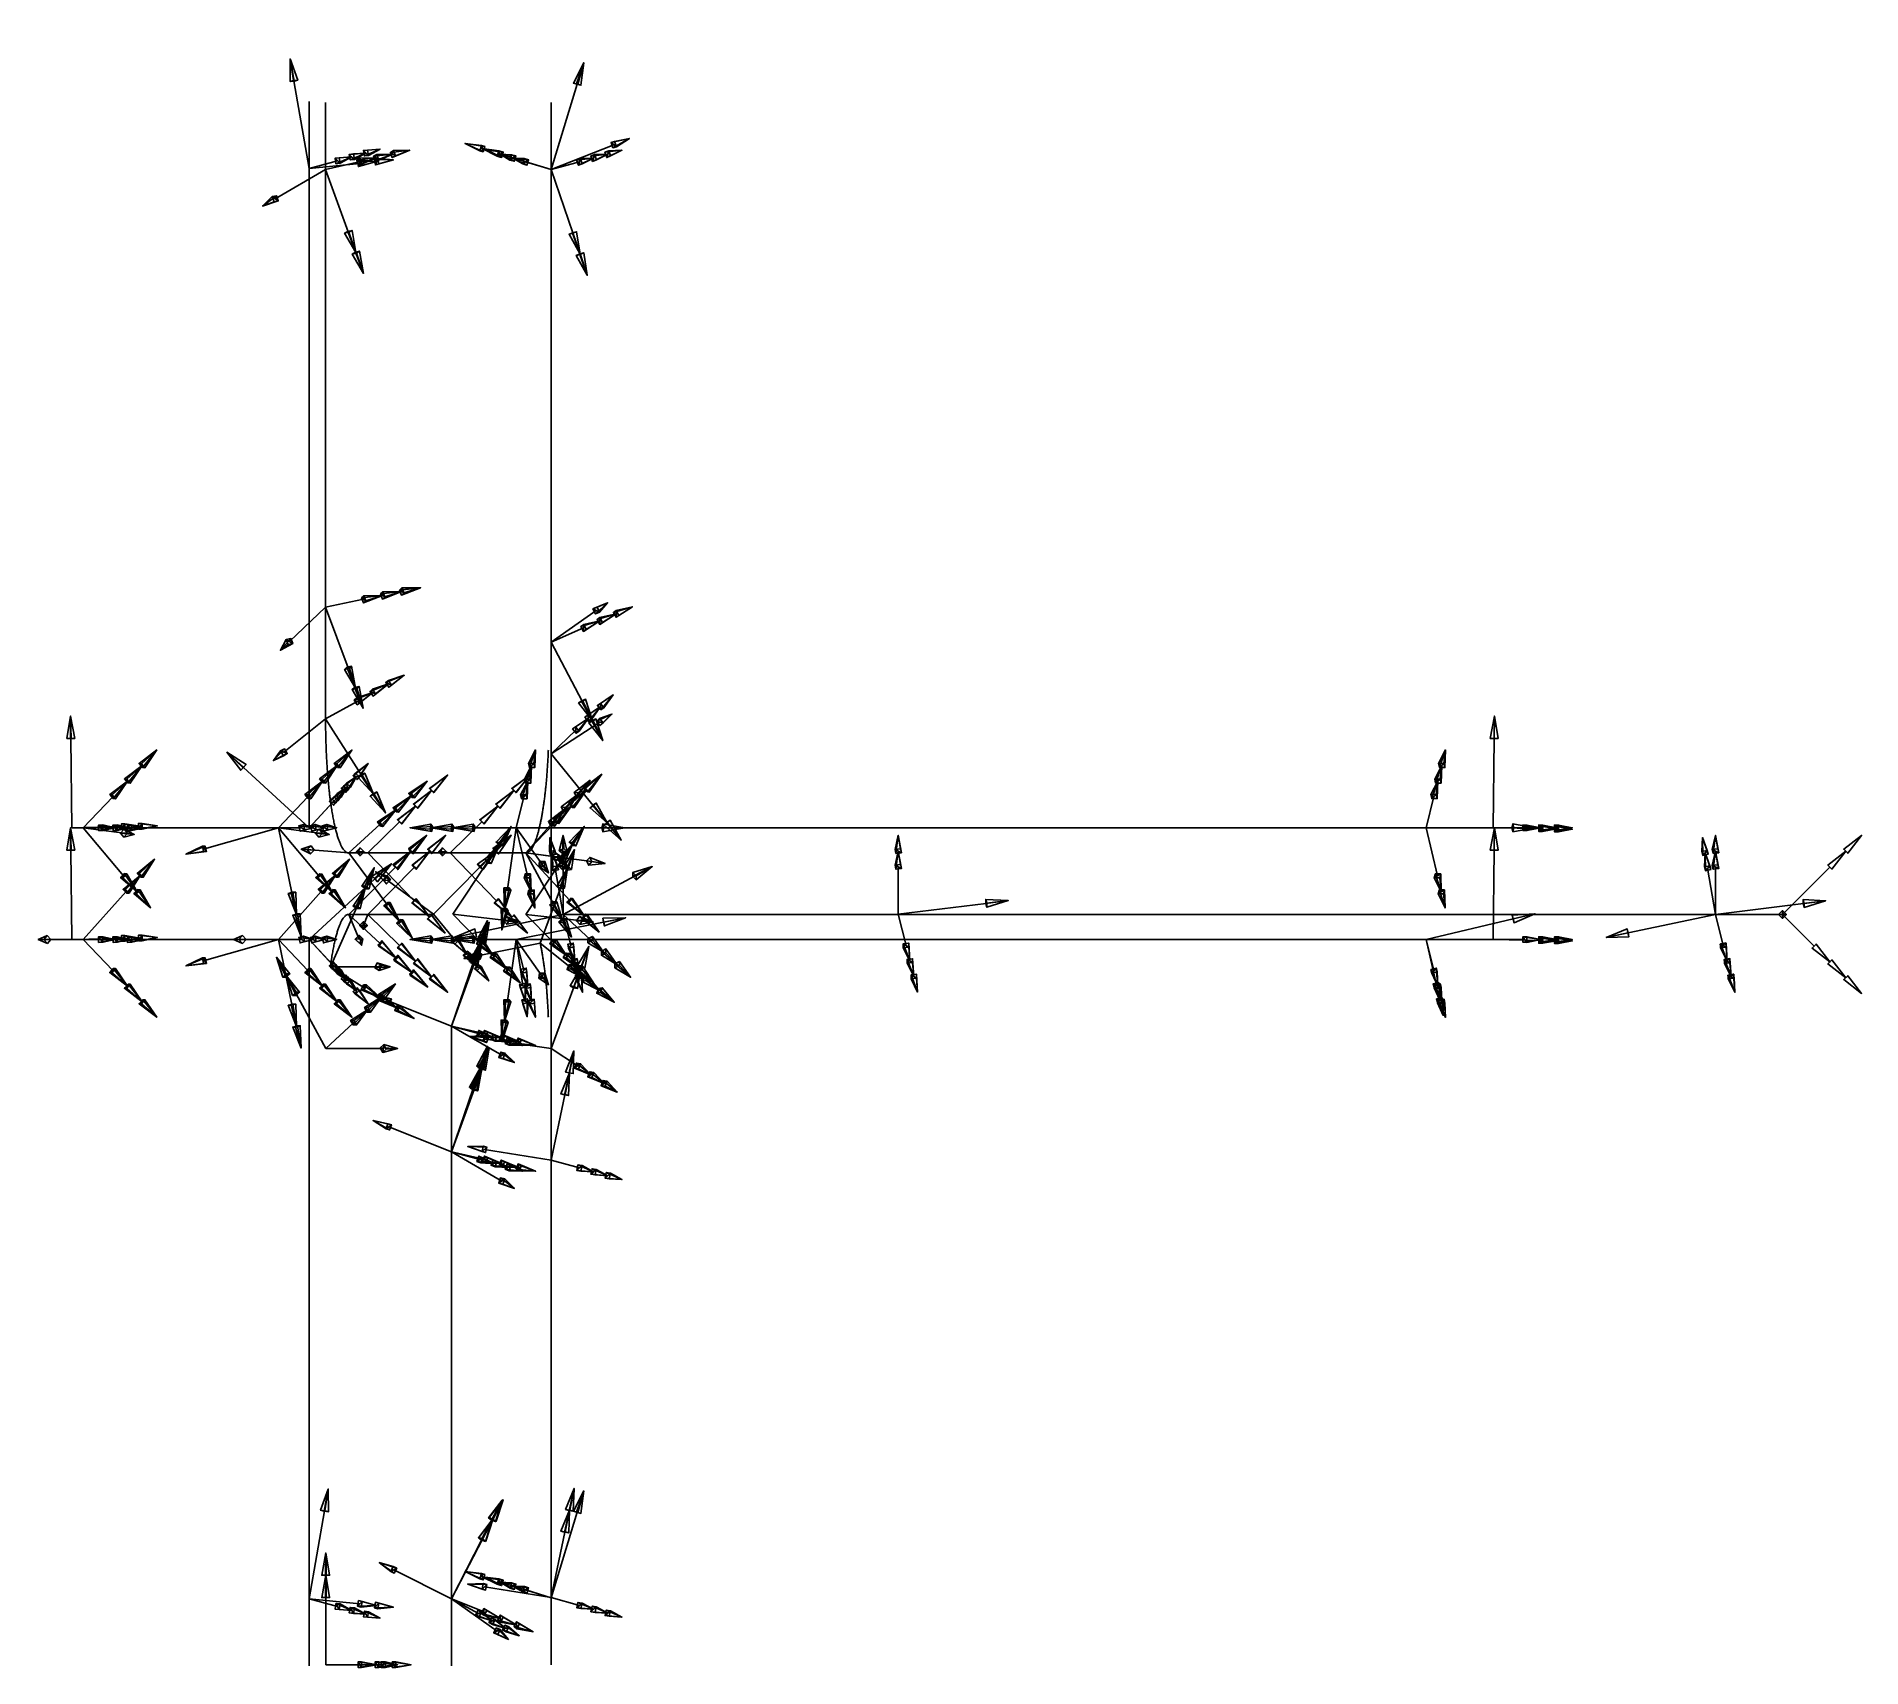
# Model space of a CAD drawing. Header units: millimetres. Extents: x -5676 to 13, y -131 to 76.
# Drawn here: x -5676.2 to -5512.8, y -70.2 to 75.8 of the extents above.
import ezdxf

# ---------------------------------------------------------------- set-up
doc = ezdxf.new("R2010")
doc.units = ezdxf.units.MM
for name, color, linetype in [('AutoDetect_13_19', 1, 'Continuous'), ('AutoDetect_14_26', 1, 'Continuous'), ('AutoDetect_17_27', 1, 'Continuous'), ('AutoDetect_18_31', 1, 'Continuous'), ('AutoDetect_1_25', 1, 'Continuous'), ('AutoDetect_1_29', 1, 'Continuous'), ('AutoDetect_29_20', 1, 'Continuous'), ('AutoDetect_2_18', 1, 'Continuous'), ('AutoDetect_2_28', 1, 'Continuous'), ('AutoDetect_2_33', 1, 'Continuous'), ('AutoDetect_30_21', 1, 'Continuous'), ('AutoDetect_33_23', 1, 'Continuous'), ('AutoDetect_34_30', 1, 'Continuous'), ('AutoDetect_3_22', 1, 'Continuous'), ('AutoDetect_3_24', 1, 'Continuous'), ('AutoDetect_4_32', 1, 'Continuous'), ('Plate_ID_13D1E', 1, 'Continuous')]:
    doc.layers.add(name, color=color, linetype=linetype)

# ---------------------------------------------------------------- blocks, each defined once
blk = doc.blocks.new('Kontrollpunkt')
at = {"color": 0}
for q in [(0, 6), (8, 0), (0, 0, 4)]:
    blk.add_line((0, 0), q, dxfattribs=at)
for points in [[(0.25, 8, -0.25), (-0.25, 8, -0.25), (-0.25, 8, 0.25), (0, 10, 0), (-0.25, 8, -0.25), (0.25, 8, 0.25), (0, 10, 0), (0.25, 8, -0.25), (0.25, 8, 0.25), (-0.25, 8, 0.25)], [(0.25, 6, -0.25), (-0.25, 6, -0.25), (-0.25, 6, 0.25), (0, 8, 0), (-0.25, 6, -0.25), (0.25, 6, 0.25), (0, 8, 0), (0.25, 6, -0.25), (0.25, 6, 0.25), (-0.25, 6, 0.25)], [(0.25, 0.25, 4), (-0.25, 0.25, 4), (-0.25, -0.25, 4), (0, 0, 6), (-0.25, 0.25, 4), (0.25, -0.25, 4), (0, 0, 6), (0.25, 0.25, 4), (0.25, -0.25, 4), (-0.25, -0.25, 4)], [(0.25, 0.25, 6), (-0.25, 0.25, 6), (-0.25, -0.25, 6), (0, 0, 8), (-0.25, 0.25, 6), (0.25, -0.25, 6), (0, 0, 8), (0.25, 0.25, 6), (0.25, -0.25, 6), (-0.25, -0.25, 6)], [(0.25, 0.25, 8), (-0.25, 0.25, 8), (-0.25, -0.25, 8), (0, 0, 10), (-0.25, 0.25, 8), (0.25, -0.25, 8), (0, 0, 10), (0.25, 0.25, 8), (0.25, -0.25, 8), (-0.25, -0.25, 8)], [(8, 0.25, -0.25), (8, 0.25, 0.25), (8, -0.25, 0.25), (10, 0, 0), (8, 0.25, 0.25), (8, -0.25, -0.25), (10, 0, 0), (8, 0.25, -0.25), (8, -0.25, -0.25), (8, -0.25, 0.25)]]:
    blk.add_polyline3d(points, dxfattribs=at)

msp = doc.modelspace()

# ---------------------------------------------------------------- linework, layer by layer
at = {"layer": 'AutoDetect_13_19', "color": 1}
msp.add_line((-5545.8, 5, -450), (-5633.28, 5, -450), dxfattribs=at)
at = {"layer": 'AutoDetect_14_26', "color": 1}
msp.add_line((-5545.8, -5, -450), (-5633.28, -5, -450), dxfattribs=at)
at = {"layer": 'AutoDetect_17_27', "color": 1}
msp.add_line((-5519.92, -2.75, -388.5), (-5629.07, -2.75, -388.5), dxfattribs=at)
at = {"layer": 'AutoDetect_18_31', "color": 1}
msp.add_line((-5519.92, -2.75, -378.5), (-5629.07, -2.75, -378.5), dxfattribs=at)
at = {"layer": 'AutoDetect_1_25', "color": 1}
msp.add_line((-5651.79, -70, -450), (-5651.79, -5, -450), dxfattribs=at)
at = {"layer": 'AutoDetect_1_29', "color": 1}
msp.add_line((-5651.79, 70, -450), (-5651.79, 5, -450), dxfattribs=at)
at = {"layer": 'AutoDetect_29_20', "color": 1}
msp.add_line((-5673.03, 5, -573.19), (-5654.54, 5, -465.95), dxfattribs=at)
at = {"layer": 'AutoDetect_2_18', "color": 1}
msp.add_line((-5632.4, 2.75, -337.5), (-5648.26, 2.75, -429.5), dxfattribs=at)
for points, weights in [([(-5648.26, 2.75, -429.5), (-5649.28, 2.75, -435.41), (-5649.9, 7.43, -439.01)], [1, 0.830671107873, 0.857128747268]), ([(-5631.12, 5.33, -330.07), (-5631.68, 2.75, -333.34), (-5632.4, 2.75, -337.5)], [0.892525592306, 0.892525592306, 1])]:
    msp.add_rational_spline(points, weights, degree=2, dxfattribs=at)
at = {"layer": 'AutoDetect_2_28', "color": 1}
for p, q in [((-5630.15, 69.9, -324.47), (-5630.15, 14.75, -324.47)), ((-5630.15, 14.75, -324.47), (-5630.15, 11.62, -324.47))]:
    msp.add_line(p, q, dxfattribs=at)
msp.add_rational_spline([(-5630.39, 11.96, -325.83), (-5630.55, 7.91, -326.8), (-5631.12, 5.33, -330.07)], [1, 0.892525592306, 0.892525592306], degree=2, dxfattribs=at)
at = {"layer": 'AutoDetect_2_33', "color": 1}
msp.add_line((-5650.33, 69.9, -441.5), (-5650.33, 14.75, -441.5), dxfattribs=at)
msp.add_rational_spline([(-5650.33, 14.75, -441.5), (-5650.33, 10.67, -441.5), (-5649.9, 7.43, -439.01)], [1, 0.876435673313, 0.857128747268], degree=2, dxfattribs=at)
at = {"layer": 'AutoDetect_30_21', "color": 1}
msp.add_line((-5673.03, -5, -573.19), (-5654.54, -5, -465.95), dxfattribs=at)
at = {"layer": 'AutoDetect_33_23', "color": 1}
msp.add_line((-5639.07, -70, -388.5), (-5639.07, -12.75, -388.5), dxfattribs=at)
at = {"layer": 'AutoDetect_34_30', "color": 1}
msp.add_line((-5639.07, -70, -378.5), (-5639.07, -12.75, -378.5), dxfattribs=at)
at = {"layer": 'AutoDetect_3_22', "color": 1}
msp.add_line((-5640.67, -2.75, -385.5), (-5648.26, -2.75, -429.5), dxfattribs=at)
msp.add_rational_spline([(-5648.26, -2.75, -429.5), (-5649.28, -2.75, -435.41), (-5649.9, -7.43, -439.01)], [1, 0.830671107873, 0.857128747268], degree=2, dxfattribs=at)
at = {"layer": 'AutoDetect_3_24', "color": 1}
msp.add_line((-5630.15, -69.9, -324.47), (-5630.15, -14.75, -324.47), dxfattribs=at)
msp.add_rational_spline([(-5630.39, -11.96, -325.83), (-5630.55, -7.91, -326.8), (-5631.12, -5.33, -330.07)], [1, 0.892525592306, 0.892525592306], degree=2, dxfattribs=at)
at = {"layer": 'AutoDetect_4_32', "color": 1}
msp.add_line((-5630.15, 69.9, -324.47), (-5630.15, -69.9, -324.47), dxfattribs=at)

# ---------------------------------------------------------------- block references
at = {"layer": 'AutoDetect_13_19', "color": 1, "extrusion": (0.173648, 0.696364, -0.696364), "rotation": 160.2978477668322}
for p in [(5467.11, -1268.73, -661.36), (5388.06, -1255, -647.21)]:
    msp.add_blockref('Kontrollpunkt', p, dxfattribs=at)
at = {"layer": 'AutoDetect_14_26', "color": 1, "extrusion": (0.173648, -0.696364, -0.696364)}
for p, rotation in [((-5467.11, -1268.73, -661.36), 3.981912386823317), ((-5388.06, -1255, -647.21), 0.944476523810424)]:
    msp.add_blockref('Kontrollpunkt', p, dxfattribs=dict(at, rotation=rotation))
at = {"layer": 'AutoDetect_17_27', "color": 2, "extrusion": (0.173648, -0.696364, -0.696364), "rotation": 183.0048011855174}
for p in [(-5462.48, -1225.4, -705.02), (-5362.39, -1208.02, -687.11)]:
    msp.add_blockref('Kontrollpunkt', p, dxfattribs=at)
at = {"layer": 'AutoDetect_18_31', "color": 2, "extrusion": (0.604139, -0.563478, 0.563478), "rotation": 328.8621821760434}
msp.add_blockref('Kontrollpunkt', (-3841.42, 2005.79, -3612.47), dxfattribs=at)
at = {"layer": 'AutoDetect_18_31', "color": 2, "extrusion": (0.173648, -0.696364, 0.696364), "rotation": 350.1489238834161}
for p in [(-5433.37, 669.88, -1233.93), (-5362.39, 657.55, -1221.22)]:
    msp.add_blockref('Kontrollpunkt', p, dxfattribs=at)
at = {"layer": 'AutoDetect_1_25', "color": 1, "extrusion": (0.526732, -0.575779, -0.625326), "rotation": 359.7260354869208}
msp.add_blockref('Kontrollpunkt', (-4173.46, -2734.39, -2692.71), dxfattribs=at)
at = {"layer": 'AutoDetect_1_25', "color": 1, "extrusion": (0.63445, -0.173648, -0.753206), "rotation": 352.7648440966734}
msp.add_blockref('Kontrollpunkt', (-1553.74, -4389.23, -3235.72), dxfattribs=at)
at = {"layer": 'AutoDetect_1_29', "color": 1, "extrusion": (0.63445, 0.173648, -0.753206), "rotation": 7.147034960642447}
msp.add_blockref('Kontrollpunkt', (1553.74, -4389.23, -3235.72), dxfattribs=at)
at = {"layer": 'AutoDetect_1_29', "color": 1, "extrusion": (0.526732, 0.575779, -0.625326), "rotation": 0.1796927708538468}
msp.add_blockref('Kontrollpunkt', (4173.46, -2734.39, -2692.71), dxfattribs=at)
at = {"layer": 'AutoDetect_29_20', "color": 1, "extrusion": (0.656733, 0.696364, -0.289447), "rotation": 111.850673690302}
for p in [(4129.85, -1668.35, -3557.32), (4117.14, -1567.89, -3575.18)]:
    msp.add_blockref('Kontrollpunkt', p, dxfattribs=at)
at = {"layer": 'AutoDetect_2_18', "color": 1, "extrusion": (0.703419, 0.641013, 0.30709), "rotation": 71.90273012398914}
msp.add_blockref('Kontrollpunkt', (3806.47, 872.73, -4103.22), dxfattribs=at)
at = {"layer": 'AutoDetect_2_18', "color": 1, "extrusion": (0.715744, 0.696364, 0.0528), "rotation": 86.17324358983487}
for p in [(3939.53, -205.47, -4061.73), (3934.39, -163.09, -4054.2)]:
    msp.add_blockref('Kontrollpunkt', p, dxfattribs=at)
at = {"layer": 'AutoDetect_2_18', "color": 1, "extrusion": (0.575039, 0.650895, -0.495647), "rotation": 126.3513931014919}
msp.add_blockref('Kontrollpunkt', (4222.89, -2140.44, -3069.78), dxfattribs=at)
at = {"layer": 'AutoDetect_2_18', "color": 1, "extrusion": (0.679364, 0.704416, -0.20558), "rotation": 105.5467107572204}
msp.add_blockref('Kontrollpunkt', (4056.06, -1133.69, -3755.13), dxfattribs=at)
at = {"layer": 'AutoDetect_2_28', "color": 1, "extrusion": (0.63445, 0.173648, -0.753206), "rotation": 85.16763085567325}
msp.add_blockref('Kontrollpunkt', (1547.93, -4290.95, -3316.56), dxfattribs=at)
at = {"layer": 'AutoDetect_2_28', "color": 1, "extrusion": (0.728095, 0.315208, -0.608704), "rotation": 82.97491817311544}
msp.add_blockref('Kontrollpunkt', (2256.64, -3397.23, -3894.96), dxfattribs=at)
at = {"layer": 'AutoDetect_2_28', "color": 1, "extrusion": (0.55521, 0.526821, -0.643585), "rotation": 96.7681883643599}
msp.add_blockref('Kontrollpunkt', (3883.77, -2871.7, -2910.96), dxfattribs=at)
at = {"layer": 'AutoDetect_2_33', "color": 1, "extrusion": (0.753206, 0.173648, 0.63445), "rotation": 101.0309710003449}
msp.add_blockref('Kontrollpunkt', (1331.63, 3142.85, -4524.87), dxfattribs=at)
at = {"layer": 'AutoDetect_2_33', "color": 1, "extrusion": (0.850728, 0.173648, 0.496094), "rotation": 107.3262304582262}
msp.add_blockref('Kontrollpunkt', (1154.28, 2360.66, -5021.62), dxfattribs=at)
at = {"layer": 'AutoDetect_2_33', "color": 1, "extrusion": (0.704026, 0.390731, 0.593024), "rotation": 95.72690622552517}
msp.add_blockref('Kontrollpunkt', (2754.82, 2570.07, -4234.03), dxfattribs=at)
at = {"layer": 'AutoDetect_30_21', "color": 1, "extrusion": (0.656733, -0.696364, -0.289447), "rotation": 252.9380557971276}
for p in [(-4129.85, -1668.35, -3557.32), (-4117.14, -1567.89, -3575.18)]:
    msp.add_blockref('Kontrollpunkt', p, dxfattribs=at)
at = {"layer": 'AutoDetect_33_23', "color": 2, "extrusion": (0.63445, -0.173648, -0.753206), "rotation": 274.8323691443268}
for p in [(-1500.95, -4349.72, -3282.87), (-1511.8, -4347.48, -3280.92)]:
    msp.add_blockref('Kontrollpunkt', p, dxfattribs=at)
at = {"layer": 'AutoDetect_33_23', "color": 2, "extrusion": (0.607684, -0.332051, -0.72143), "rotation": 268.4975018629336}
msp.add_blockref('Kontrollpunkt', (-2760.12, -3816.89, -3125.25), dxfattribs=at)
at = {"layer": 'AutoDetect_34_30', "color": 2, "extrusion": (0.753206, -0.173648, 0.63445), "rotation": 258.9690289996551}
for p in [(-1279.25, 3191.87, -4485.3), (-1290.22, 3190.27, -4483.35)]:
    msp.add_blockref('Kontrollpunkt', p, dxfattribs=at)
at = {"layer": 'AutoDetect_34_30', "color": 2, "extrusion": (0.730618, -0.295723, 0.615423), "rotation": 261.6143982209148}
msp.add_blockref('Kontrollpunkt', (-2175.04, 2903.78, -4334.01), dxfattribs=at)
at = {"layer": 'AutoDetect_3_22', "color": 2, "extrusion": (0.495378, -0.595617, -0.632329), "rotation": 261.0779431040449}
msp.add_blockref('Kontrollpunkt', (-4338.51, -2578.06, -2548.87), dxfattribs=at)
at = {"layer": 'AutoDetect_3_22', "color": 2, "extrusion": (0.707822, -0.650895, 0.274452), "rotation": 262.822331150736}
msp.add_blockref('Kontrollpunkt', (-3825.26, 727.54, -4114.05), dxfattribs=at)
at = {"layer": 'AutoDetect_3_22', "color": 2, "extrusion": (0.715744, -0.696364, 0.0528), "rotation": 263.0896292688719}
msp.add_blockref('Kontrollpunkt', (-3939.53, -205.47, -4061.73), dxfattribs=at)
at = {"layer": 'AutoDetect_3_24', "color": 2, "extrusion": (0.593024, -0.390731, -0.704026), "rotation": 251.7394201522381}
msp.add_blockref('Kontrollpunkt', (-3109.97, -3534.62, -3104.61), dxfattribs=at)
at = {"layer": 'AutoDetect_3_24', "color": 2, "extrusion": (0.63445, -0.173648, -0.753206), "rotation": 265.434275750797}
for p in [(-1510.17, -4298.74, -3323.36), (-1547.93, -4290.95, -3316.56)]:
    msp.add_blockref('Kontrollpunkt', p, dxfattribs=at)
at = {"layer": 'AutoDetect_4_32', "color": 1, "extrusion": (-0.567935, 0.173648, 0.804547), "rotation": 180.0000008537737}
for p in [(1585.1, -4539.5, 2947.6), (1707.32, -4509.43, 2925.41)]:
    msp.add_blockref('Kontrollpunkt', p, dxfattribs=at)
at = {"layer": 'Plate_ID_13D1E', "color": 2, "extrusion": (0.644238, 1.73472e-18, -0.764825), "rotation": 359.0324744856942}
for p in [(5, -4708.15, -3216.39), (-5, -4708.15, -3216.39)]:
    msp.add_blockref('Kontrollpunkt', p, dxfattribs=at)
at = {"layer": 'Plate_ID_13D1E', "color": 2, "extrusion": (0.707107, 0, -0.707107), "rotation": 0.7497230586966699}
for p in [(5, -4239.67, -3603.28), (-5, -4239.67, -3603.28)]:
    msp.add_blockref('Kontrollpunkt', p, dxfattribs=at)
at = {"layer": 'Plate_ID_13D1E', "color": 2, "extrusion": (0.521787, 0, 0.853076), "rotation": 103.6750986281629}
for p in [(5, 4580.63, -3347.96), (-5, 4580.63, -3347.96)]:
    msp.add_blockref('Kontrollpunkt', p, dxfattribs=at)
at = {"layer": 'Plate_ID_13D1E', "color": 2, "extrusion": (-0.948659, 1.38778e-17, -0.316299), "rotation": 293.863026275834}
for p in [(-5, 1354.91, 5486.4), (5, 1354.91, 5486.4)]:
    msp.add_blockref('Kontrollpunkt', p, dxfattribs=at)
at = {"layer": 'Plate_ID_13D1E', "color": 2, "extrusion": (0.604204, -0.61312, 0.508941), "rotation": 292.3599801530453}
for p in [(-4018.36, 1690.18, -3596.5), (-4013.7, 1720.55, -3573.2)]:
    msp.add_blockref('Kontrollpunkt', p, dxfattribs=at)
at = {"layer": 'Plate_ID_13D1E', "color": 2, "extrusion": (0.707107, -0.707107, 0), "rotation": 270}
for p in [(-3905.12, -388.5, -3901.22), (-3905.12, -378.5, -3901.22)]:
    msp.add_blockref('Kontrollpunkt', p, dxfattribs=at)
at = {"layer": 'Plate_ID_13D1E', "color": 2, "extrusion": (0.662816, -0.528023, -0.530912), "rotation": 237.8314410155916}
msp.add_blockref('Kontrollpunkt', (-3512.86, -2616.28, -3554.34), dxfattribs=at)
at = {"layer": 'Plate_ID_13D1E', "color": 2, "extrusion": (0.749072, -0.463722, 0.473131), "rotation": 286.3251970699218}
msp.add_blockref('Kontrollpunkt', (-2980.22, 1884.25, -4436.44), dxfattribs=at)
at = {"layer": 'Plate_ID_13D1E', "color": 2, "extrusion": (0.624477, 0.57735, 0.526018), "rotation": 244.06536879056}
msp.add_blockref('Kontrollpunkt', (3824.93, 1812.16, -3769.25), dxfattribs=at)
at = {"layer": 'Plate_ID_13D1E', "color": 2, "extrusion": (0.764825, 0, 0.644238), "rotation": 270}
msp.add_blockref('Kontrollpunkt', (-69.9, 3302.48, -4605.94), dxfattribs=at)

doc.saveas('drawing.dxf')
